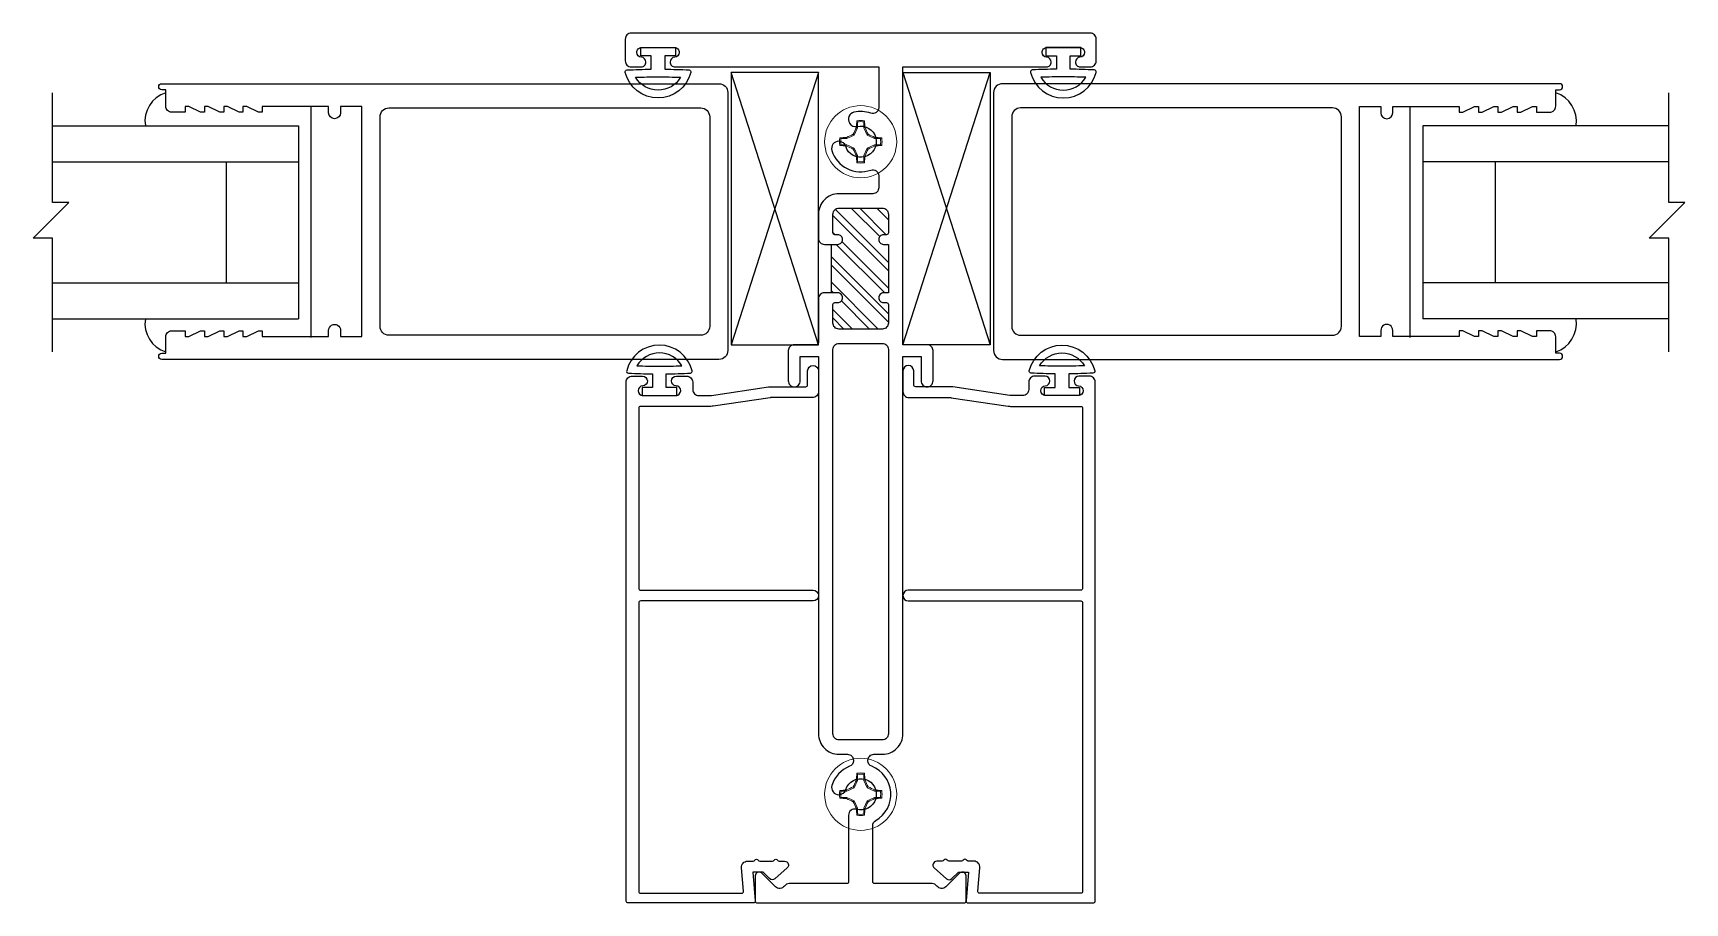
# Model space of a CAD drawing. Extents: x -8 to 56, y -99 to 66.
# Drawn here: x 13.3 to 21.85, y 32.17 to 36.67 of the extents above; entities that cross this region are included whole.
import ezdxf

# ---------------------------------------------------------------- set-up
doc = ezdxf.new("R2010")
doc.units = 0
doc.header["$MEASUREMENT"] = 0
doc.layers.get('0').update_dxf_attribs({"linetype": 'CONTINUOUS'})
for name, color, linetype in [('FRAME', 1, 'CONTINUOUS'), ('GEOMETRY', 1, 'CONTINUOUS'), ('GLASS', 7, 'CONTINUOUS'), ('GLASS-VINYL', 7, 'CONTINUOUS'), ('MISC.', 7, 'CONTINUOUS'), ('TEXT', 7, 'CONTINUOUS'), ('VENT', 5, 'CONTINUOUS')]:
    doc.layers.add(name, color=color, linetype=linetype)

# ---------------------------------------------------------------- blocks, each defined once
blk = doc.blocks.new('3005 Std Lock Stile')
for points in [[(-2.609, 0.565), (-2.629, 0.565), (-2.689, 0.595), (-2.709, 0.595), (-2.709, 0.565), (-2.729, 0.565), (-2.789, 0.595), (-2.809, 0.595), (-2.809, 0.565), (-2.878, 0.565, -0.414214), (-2.909, 0.596), (-2.909, 0.681), (-2.929, 0.681, -0.999996), (-2.929, 0.713), (-2.909, 0.713), (-0.046, 0.713, -0.414214), (0, 0.667), (0, -0.667, -0.414214), (-0.046, -0.713), (-2.909, -0.713), (-2.929, -0.713, -0.999996), (-2.929, -0.681), (-2.909, -0.681), (-2.909, -0.596, -0.414214), (-2.878, -0.565), (-2.809, -0.565), (-2.809, -0.595), (-2.789, -0.595), (-2.729, -0.565), (-2.709, -0.565), (-2.709, -0.595), (-2.689, -0.595), (-2.629, -0.565), (-2.609, -0.565), (-2.609, -0.595), (-2.589, -0.595), (-2.529, -0.565), (-2.509, -0.565), (-2.509, -0.595), (-2.489, -0.595), (-2.429, -0.565), (-2.409, -0.565), (-2.409, -0.595), (-2.066, -0.595), (-2.066, -0.563, -1.000005), (-2.004, -0.563), (-2.004, -0.595), (-1.894, -0.595), (-1.894, 0.595), (-2.004, 0.595), (-2.004, 0.563, -0.999996), (-2.066, 0.563), (-2.066, 0.595), (-2.409, 0.595), (-2.409, 0.565), (-2.429, 0.565), (-2.489, 0.595), (-2.509, 0.595), (-2.509, 0.565), (-2.529, 0.565), (-2.589, 0.595), (-2.609, 0.595)], [(-0.14, 0.588, -0.414214), (-0.094, 0.542), (-0.094, -0.542, -0.414214), (-0.14, -0.588), (-1.754, -0.588, -0.414214), (-1.8, -0.542), (-1.8, 0.542, -0.414214), (-1.754, 0.588)]]:
    blk.add_lwpolyline(points, format="xyb", close=True)
blk = doc.blocks.new('dfasdf')
at = {"color": 7, "linetype": 'Continuous', "lineweight": 15}
for p, q in [((54.6225, 25.6488), (54.6065, 25.6101)), ((54.6225, 25.6488), (54.6171, 25.6499)), ((54.6225, 25.6793), (54.62, 25.6856)), ((54.6225, 25.6793), (54.6225, 25.6488)), ((54.6566, 25.6488), (54.6566, 25.6793)), ((54.6566, 25.6488), (54.662, 25.6499)), ((54.6727, 25.6101), (54.6566, 25.6488)), ((54.5373, 25.56), (54.531, 25.5575)), ((54.5678, 25.5941), (54.5373, 25.5941)), ((54.5373, 25.56), (54.5678, 25.56)), ((54.5678, 25.5941), (54.5667, 25.5995)), ((54.5678, 25.56), (54.5667, 25.5546)), ((54.6065, 25.6101), (54.5678, 25.5941)), ((54.5678, 25.56), (54.6065, 25.544)), ((54.6065, 25.6101), (54.6014, 25.6152)), ((54.6727, 25.6101), (54.6777, 25.6152)), ((54.7114, 25.5941), (54.6727, 25.6101)), ((54.6727, 25.544), (54.7114, 25.56)), ((54.7114, 25.5941), (54.7124, 25.5995)), ((54.7418, 25.5941), (54.7114, 25.5941)), ((54.7114, 25.56), (54.7124, 25.5546)), ((54.7114, 25.56), (54.7418, 25.56)), ((54.7418, 25.5941), (54.7482, 25.5966)), ((54.6065, 25.544), (54.6014, 25.5389)), ((54.6065, 25.544), (54.6225, 25.5053)), ((54.6225, 25.5053), (54.6171, 25.5042)), ((54.6225, 25.5053), (54.6225, 25.4748)), ((54.6566, 25.5053), (54.6727, 25.544)), ((54.6566, 25.5053), (54.662, 25.5042)), ((54.6566, 25.4748), (54.6566, 25.5053)), ((54.6566, 25.4748), (54.6592, 25.4685)), ((54.6727, 25.544), (54.6777, 25.5389))]:
    blk.add_line(p, q, dxfattribs=at)
at = {"color": 7, "linetype": 'Continuous', "lineweight": 15, "flags": 128}
for points in [[(54.6566, 25.6793), (54.658, 25.6827), (54.6592, 25.6856)], [(54.5373, 25.5941), (54.534, 25.5954), (54.531, 25.5966)], [(54.7418, 25.56), (54.7452, 25.5587), (54.7482, 25.5575)], [(54.6225, 25.4748), (54.6212, 25.4714), (54.62, 25.4685)]]:
    blk.add_lwpolyline(points, dxfattribs=at)
at = {"color": 7, "linetype": 'Continuous', "lineweight": 15}
blk.add_circle((54.6396, 25.577), 0.1865, dxfattribs=at)
for centre, radius, start, end in [((55.6923, 25.1423), 1.1889, 154.72835, 156.56461), ((55.5592, 25.5924), 0.9438, 174.33102, 176.50696), ((54.6396, 25.577), 0.1103, 79.78122, 100.21878), ((54.6396, 25.577), 0.1037, 80.53328, 99.46672), ((53.7199, 25.5924), 0.9438, 3.49304, 5.66898), ((53.5869, 25.1423), 1.1889, 23.43539, 25.27165), ((54.6396, 25.577), 0.1103, 169.78122, 190.21878), ((54.6242, 24.6574), 0.9438, 93.49304, 95.66898), ((54.6396, 25.577), 0.1037, 170.53328, 189.46672), ((55.0743, 24.5244), 1.1889, 113.43539, 115.27165), ((54.2049, 24.5244), 1.1889, 64.72835, 66.56461), ((54.6549, 24.6574), 0.9438, 84.33102, 86.50696), ((54.6396, 25.577), 0.1037, 350.53328, 9.46672), ((54.6396, 25.577), 0.1103, 349.78122, 10.21878), ((54.6242, 26.4967), 0.9438, 264.33102, 266.50696), ((55.0743, 26.6297), 1.1889, 244.72835, 246.56461), ((55.6923, 26.0117), 1.1889, 203.43539, 205.27165), ((55.5592, 25.5617), 0.9438, 183.49304, 185.66898), ((54.6396, 25.577), 0.1037, 260.53328, 279.46672), ((53.7199, 25.5617), 0.9438, 354.33102, 356.50696), ((53.5869, 26.0117), 1.1889, 334.72835, 336.56461), ((54.2049, 26.6297), 1.1889, 293.43539, 295.27165), ((54.6549, 26.4967), 0.9438, 273.49304, 275.66898), ((54.6396, 25.577), 0.1103, 259.78122, 280.21878)]:
    blk.add_arc(centre, radius, start, end, dxfattribs=at)
blk = doc.blocks.new('25031')
at = {"layer": 'GEOMETRY', "color": 5}
for p, q in [((-0.035, 0.112), (-0.035, 0.042)), ((0.035, 0.042), (0.035, 0.112)), ((-0.035, 0.042), (-0.09, 0.042)), ((-0.09, 0.042), (-0.09, 0)), ((-0.09, 0), (0.09, 0)), ((0.09, 0.042), (0.035, 0.042)), ((0.09, 0), (0.09, 0.042))]:
    blk.add_line(p, q, dxfattribs=at)
for centre, radius, start, end in [((0, 0.0856), 0.1748, 14.16222, 165.86854), ((0, 0.0856), 0.1348, 30.48079, 149.52589), ((-0.1598, 0.1258), 0.01, 165.86854, 267.1063), ((0.0002, 3.2904), 3.1786, 267.1063, 269.36545), ((0.0002, 3.2904), 3.1386, 267.87586, 269.9963), ((0.005, 3.0562), 2.9044, 269.90051, 272.19223), ((0.005, 3.0562), 2.9444, 270.58295, 273.02232), ((0.1598, 0.1259), 0.01, 273.02232, 14.16222)]:
    blk.add_arc(centre, radius, start, end, dxfattribs=at)

msp = doc.modelspace()

# ---------------------------------------------------------------- hatches: boundary and pattern name
h = msp.add_hatch()
h.set_pattern_fill('ANSI32', color=256, scale=0.25, angle=90, style=0)
h.set_pattern_definition([(135, (-1.02766, 26.87845), (-0.06629126, -0.06629126), []), (135, (-1.02766, 26.92264), (-0.06629126, -0.06629126), [])])
h.paths.add_polyline_path([(17.7258, 35.3238), (17.7258, 35.5748), (17.7008, 35.5748, -1), (17.7008, 35.6248), (17.7158, 35.6248, 0.414214), (17.7258, 35.6348), (17.7258, 35.7308, 0.414214), (17.6948, 35.7618), (17.4698, 35.7618, 0.414214), (17.4388, 35.7308), (17.4388, 35.6348, 0.414214), (17.4488, 35.6248), (17.4638, 35.6248, -1), (17.4638, 35.5748), (17.4293, 35.5748), (17.4293, 35.3238), (17.4638, 35.3238, -1), (17.4638, 35.2738), (17.4488, 35.2738, 0.414214), (17.4388, 35.2638), (17.4388, 35.1678, 0.414214), (17.4698, 35.1368), (17.6948, 35.1368, 0.414214), (17.7258, 35.1678), (17.7258, 35.2638, 0.414214), (17.7158, 35.2738), (17.7008, 35.2738, -1), (17.7008, 35.3238)])

# ---------------------------------------------------------------- linework, layer by layer
at = {"layer": 'FRAME'}
for points in [[(18.7698, 36.4928, 0.414214), (18.8008, 36.5238), (18.8008, 36.6368, 0.414214), (18.7698, 36.6678), (17.5823, 36.6678), (16.3948, 36.6678, 0.414214), (16.3638, 36.6368), (16.3638, 36.5238, 0.414214), (16.3948, 36.4928), (16.4463, 36.4928, 0.414214), (16.4713, 36.5178, 0.399638), (16.4475, 36.5428, -0.399638), (16.4238, 36.5677), (16.4238, 36.5678, -0.414214), (16.4488, 36.5928), (16.6188, 36.5928, -0.414214), (16.6438, 36.5678), (16.6438, 36.5677, -0.399638), (16.62, 36.5428, 0.399638), (16.5963, 36.5178, 0.414214), (16.6213, 36.4928), (16.6728, 36.4928), (17.6758, 36.4928), (17.6758, 36.2821, -0.517938), (17.6344, 36.2528, 0.142368), (17.5475, 36.2579, 0.510157), (17.524, 36.2028), (17.5246, 36.2019, 0.323599), (17.5644, 36.1848, -2.284894), (17.5049, 36.0818, 0.323599), (17.4702, 36.1078), (17.4692, 36.1078, 0.510157), (17.4332, 36.0599, 0.42659), (17.6344, 35.9588, -0.517938), (17.6758, 35.9296), (17.6758, 35.8678, -0.414214), (17.6448, 35.8368), (17.4698, 35.8368, 0.414214), (17.3638, 35.7308), (17.3638, 35.6058, 0.414214), (17.3948, 35.5748), (17.4638, 35.5748, 0.414214), (17.4888, 35.5998, 0.414214), (17.4638, 35.6248), (17.4488, 35.6248, -0.414214), (17.4388, 35.6348), (17.4388, 35.7308, -0.414214), (17.4698, 35.7618), (17.6948, 35.7618, -0.414214), (17.7258, 35.7308), (17.7258, 35.6348, -0.414214), (17.7158, 35.6248), (17.7008, 35.6248, 0.414214), (17.6758, 35.5998, 0.414214), (17.7008, 35.5748), (17.7158, 35.5748), (17.7258, 35.5748), (17.7258, 35.3238), (17.7158, 35.3238), (17.7008, 35.3238, 0.414214), (17.6758, 35.2988, 0.414214), (17.7008, 35.2738), (17.7158, 35.2738, -0.414214), (17.7258, 35.2638), (17.7258, 35.1678, -0.414214), (17.6948, 35.1368), (17.4698, 35.1368, -0.414214), (17.4388, 35.1678), (17.4388, 35.2638, -0.414214), (17.4488, 35.2738), (17.4638, 35.2738, 0.414214), (17.4888, 35.2988, 0.414214), (17.4638, 35.3238), (17.3948, 35.3238, 0.414214), (17.3638, 35.2928), (17.3638, 35.0658, -0.414214), (17.3538, 35.0558), (17.2388, 35.0558, 0.414214), (17.2078, 35.0248), (17.2078, 34.8688, 0.414214), (17.2388, 34.8378, 0.414214), (17.2698, 34.8688), (17.2698, 34.9938), (17.3638, 34.9938), (17.3638, 33.0428, 0.414214), (17.4698, 32.9368), (17.5138, 32.9368, -0.414214), (17.5448, 32.9058), (17.5448, 32.9038, -0.308174), (17.5251, 32.875, 0.227368), (17.4333, 32.7761, 0.502305), (17.4692, 32.7278, 0.326072), (17.5049, 32.7539, -2.386509), (17.5595, 32.6521, 0.500407), (17.5198, 32.6223), (17.5198, 32.2778, -0.414214), (17.5098, 32.2678), (17.2126, 32.2678, 0.237131), (17.1878, 32.2553, -0.457629), (17.141, 32.2519), (17.0709, 32.3219, 0.668179), (17.0368, 32.3078), (17.0368, 32.1778, 0.414214), (17.0468, 32.1678), (17.5823, 32.1678), (18.1178, 32.1678, 0.414214), (18.1278, 32.1778), (18.1278, 32.3078, 0.668179), (18.0936, 32.3219), (18.0236, 32.2519, -0.457629), (17.9768, 32.2553, 0.237131), (17.9519, 32.2678), (17.6548, 32.2678, -0.414214), (17.6448, 32.2778), (17.6448, 32.5679, -0.267949), (17.6603, 32.5947, 0.627979), (17.6394, 32.875, -0.308174), (17.6198, 32.9038), (17.6198, 32.9058, -0.414214), (17.6508, 32.9368), (17.6948, 32.9368, 0.414214), (17.8008, 33.0428), (17.8008, 34.9938), (17.8948, 34.9938), (17.8948, 34.8688, 0.414214), (17.9258, 34.8378, 0.414214), (17.9568, 34.8688), (17.9568, 35.0248, 0.414214), (17.9258, 35.0558), (17.8008, 35.0558), (17.8008, 36.4928), (18.4918, 36.4928), (18.5433, 36.4928, 0.414214), (18.5683, 36.5178, 0.399638), (18.5445, 36.5428, -0.399638), (18.5208, 36.5677), (18.5208, 36.5678, -0.414214), (18.5458, 36.5928), (18.7158, 36.5928, -0.414214), (18.7408, 36.5678), (18.7408, 36.5677, -0.399638), (18.717, 36.5428, 0.399638), (18.6933, 36.5178), (18.6933, 36.5178, 0.414214), (18.7183, 36.4928)], [(17.7258, 33.0428, -0.414214), (17.6948, 33.0118), (17.4698, 33.0118, -0.414214), (17.4388, 33.0428), (17.4388, 35.0308, -0.414214), (17.4698, 35.0618), (17.6948, 35.0618, -0.414214), (17.7258, 35.0308)], [(16.4438, 32.2178), (16.9662, 32.2178, 0.440011), (16.9761, 32.2287), (16.9655, 32.3501, -0.440011), (16.9964, 32.3838), (17.0253, 32.3838, 0.267949), (17.0339, 32.3888, -0.57735), (17.0512, 32.3888, 0.267949), (17.0599, 32.3838), (17.1253, 32.3838, 0.267949), (17.1339, 32.3888, -0.57735), (17.1512, 32.3888, 0.267949), (17.1599, 32.3838), (17.1888, 32.3838, -0.691708), (17.202, 32.3488), (17.1383, 32.2928, -0.395486), (17.1109, 32.2937), (17.0768, 32.3278), (17.0237, 32.3278), (17.0367, 32.1787, -0.440011), (17.0268, 32.1678), (16.3788, 32.1678, -0.414214), (16.3688, 32.1778), (16.3688, 34.8618, -0.414214), (16.3998, 34.8928), (16.4532, 34.8928, -0.975), (16.4545, 34.8428, 0.975), (16.4558, 34.7928), (16.6258, 34.7928, 0.975), (16.627, 34.8428, -0.975), (16.6283, 34.8928), (16.6818, 34.8928, -0.414214), (16.7128, 34.8618), (16.7128, 34.8238, 0.414214), (16.7438, 34.7928), (16.8068, 34.7928, 0.035412), (16.8111, 34.7931), (17.1055, 34.8369, -0.035412), (17.1178, 34.8378), (17.2978, 34.8378, 0.414214), (17.3078, 34.8478), (17.3078, 34.9198, -1), (17.3638, 34.9198), (17.3638, 34.8128, -0.414214), (17.3328, 34.7818), (17.1178, 34.7818, 0.035412), (17.1134, 34.7815), (16.819, 34.7377, -0.035412), (16.8068, 34.7368), (16.4438, 34.7368, 0.414214), (16.4338, 34.7268), (16.4338, 33.7958, 0.414214), (16.4438, 33.7858), (17.3358, 33.7858, -1), (17.3358, 33.7298), (16.4438, 33.7298, 0.414214), (16.4338, 33.7198), (16.4338, 32.2278, 0.414214)], [(18.7208, 32.2178), (18.1984, 32.2178, -0.440011), (18.1884, 32.2287), (18.199, 32.3501, 0.440011), (18.1681, 32.3838), (18.1393, 32.3838, -0.267949), (18.1306, 32.3888, 0.57735), (18.1133, 32.3888, -0.267949), (18.1046, 32.3838), (18.0393, 32.3838, -0.267949), (18.0306, 32.3888, 0.57735), (18.0133, 32.3888, -0.267949), (18.0046, 32.3838), (17.9758, 32.3838, 0.691708), (17.9626, 32.3488), (18.0263, 32.2928, 0.395486), (18.0536, 32.2937), (18.0878, 32.3278), (18.1409, 32.3278), (18.1278, 32.1787, 0.440011), (18.1378, 32.1678), (18.7858, 32.1678, 0.414214), (18.7958, 32.1778), (18.7958, 34.8618, 0.414214), (18.7648, 34.8928), (18.7113, 34.8928, 0.975), (18.71, 34.8428, -0.975), (18.7088, 34.7928), (18.5388, 34.7928, -0.975), (18.5375, 34.8428, 0.975), (18.5362, 34.8928), (18.4828, 34.8928, 0.414214), (18.4518, 34.8618), (18.4518, 34.8238, -0.414214), (18.4208, 34.7928), (18.3578, 34.7928, -0.035412), (18.3534, 34.7931), (18.059, 34.8369, 0.035412), (18.0468, 34.8378), (17.8668, 34.8378, -0.414214), (17.8568, 34.8478), (17.8568, 34.9198, 1), (17.8008, 34.9198), (17.8008, 34.8128, 0.414214), (17.8318, 34.7818), (18.0468, 34.7818, -0.035412), (18.0511, 34.7815), (18.3455, 34.7377, 0.035412), (18.3578, 34.7368), (18.7208, 34.7368, -0.414214), (18.7308, 34.7268), (18.7308, 33.7958, -0.414214), (18.7208, 33.7858), (17.8288, 33.7858, 1), (17.8288, 33.7298), (18.7208, 33.7298, -0.414214), (18.7308, 33.7198), (18.7308, 32.2278, -0.414214)]]:
    msp.add_lwpolyline(points, format="xyb", close=True, dxfattribs=at)
at = {"layer": 'GLASS'}
for p, q in [((17.3638, 36.4634), (16.9118, 36.4634)), ((17.3638, 36.4634), (16.9118, 35.0549)), ((17.3638, 35.0549), (16.9118, 36.4634)), ((17.3638, 35.0549), (17.3638, 36.4634)), ((17.8008, 36.4634), (18.2528, 36.4634)), ((17.8008, 35.0549), (18.2528, 36.4634)), ((17.8008, 36.4634), (18.2528, 35.0549)), ((17.8008, 35.0549), (17.8008, 36.4634)), ((16.9118, 35.0549), (17.3638, 35.0549)), ((18.2528, 35.0549), (17.8008, 35.0549))]:
    msp.add_line(p, q, dxfattribs=at)
at = {"layer": 'GLASS-VINYL', "color": 7}
for p, q in [((14.7383, 35.0936), (14.7383, 36.2836)), ((20.4263, 35.0936), (20.4263, 36.2836)), ((13.4004, 36.1886), (14.6733, 36.1886)), ((14.6733, 36.1886), (14.6733, 35.1886)), ((21.7641, 36.1886), (20.4913, 36.1886)), ((20.4913, 36.1886), (20.4913, 35.1886)), ((13.4004, 36.0011), (14.6733, 36.0011)), ((14.2983, 36.0011), (14.2983, 35.3761)), ((21.7641, 36.0011), (20.4913, 36.0011)), ((20.8663, 36.0011), (20.8663, 35.3761)), ((13.4004, 35.3761), (14.6733, 35.3761)), ((21.7641, 35.3761), (20.4913, 35.3761)), ((13.4004, 35.1886), (14.6733, 35.1886)), ((21.7641, 35.1886), (20.4913, 35.1886))]:
    msp.add_line(p, q, dxfattribs=at)
for centre, start, end in [((14.0313, 36.2132), 107.35423, 189.24028), ((21.1332, 36.2132), 350.75972, 72.64577), ((14.0313, 35.1641), 170.75972, 252.64577), ((21.1332, 35.1641), 287.35423, 9.24028)]:
    msp.add_arc(centre, 0.1528, start, end, dxfattribs=at)
at = {"layer": 'MISC.'}
for points in [[(13.4004, 35.0179), (13.4004, 35.6066), (13.2993, 35.6066), (13.4841, 35.7912), (13.4004, 35.7912), (13.4004, 36.3589)], [(21.7641, 35.0179), (21.7641, 35.6066), (21.663, 35.6066), (21.8478, 35.7912), (21.7641, 35.7912), (21.7641, 36.3589)]]:
    msp.add_lwpolyline(points, dxfattribs=at)
at = {"layer": 'TEXT'}
for p, q in [((16.9118, 36.4634), (16.9118, 35.0549)), ((18.2528, 36.4634), (18.2528, 35.0549)), ((17.4293, 35.5748), (17.4293, 35.3238))]:
    msp.add_line(p, q, dxfattribs=at)

# ---------------------------------------------------------------- block references
for p in [(-37.0573, 10.5288), (-37.0573, 7.1528)]:
    msp.add_blockref('dfasdf', p)
at = {"layer": 'TEXT', "xscale": -1, "rotation": 180}
msp.add_blockref('25031', (16.5338, 36.5928), dxfattribs=at)
at = {"layer": 'TEXT', "rotation": 180}
msp.add_blockref('25031', (18.6308, 36.5928), dxfattribs=at)
at = {"layer": 'TEXT'}
msp.add_blockref('25031', (16.5408, 34.7928), dxfattribs=at)
at = {"layer": 'TEXT', "xscale": -1}
msp.add_blockref('25031', (18.6238, 34.7928), dxfattribs=at)
at = {"layer": 'VENT'}
msp.add_blockref('3005 Std Lock Stile', (16.8948, 35.6928), dxfattribs=at)
at = {"layer": 'VENT', "xscale": -1}
msp.add_blockref('3005 Std Lock Stile', (18.2698, 35.6928), dxfattribs=at)

doc.saveas('drawing.dxf')
